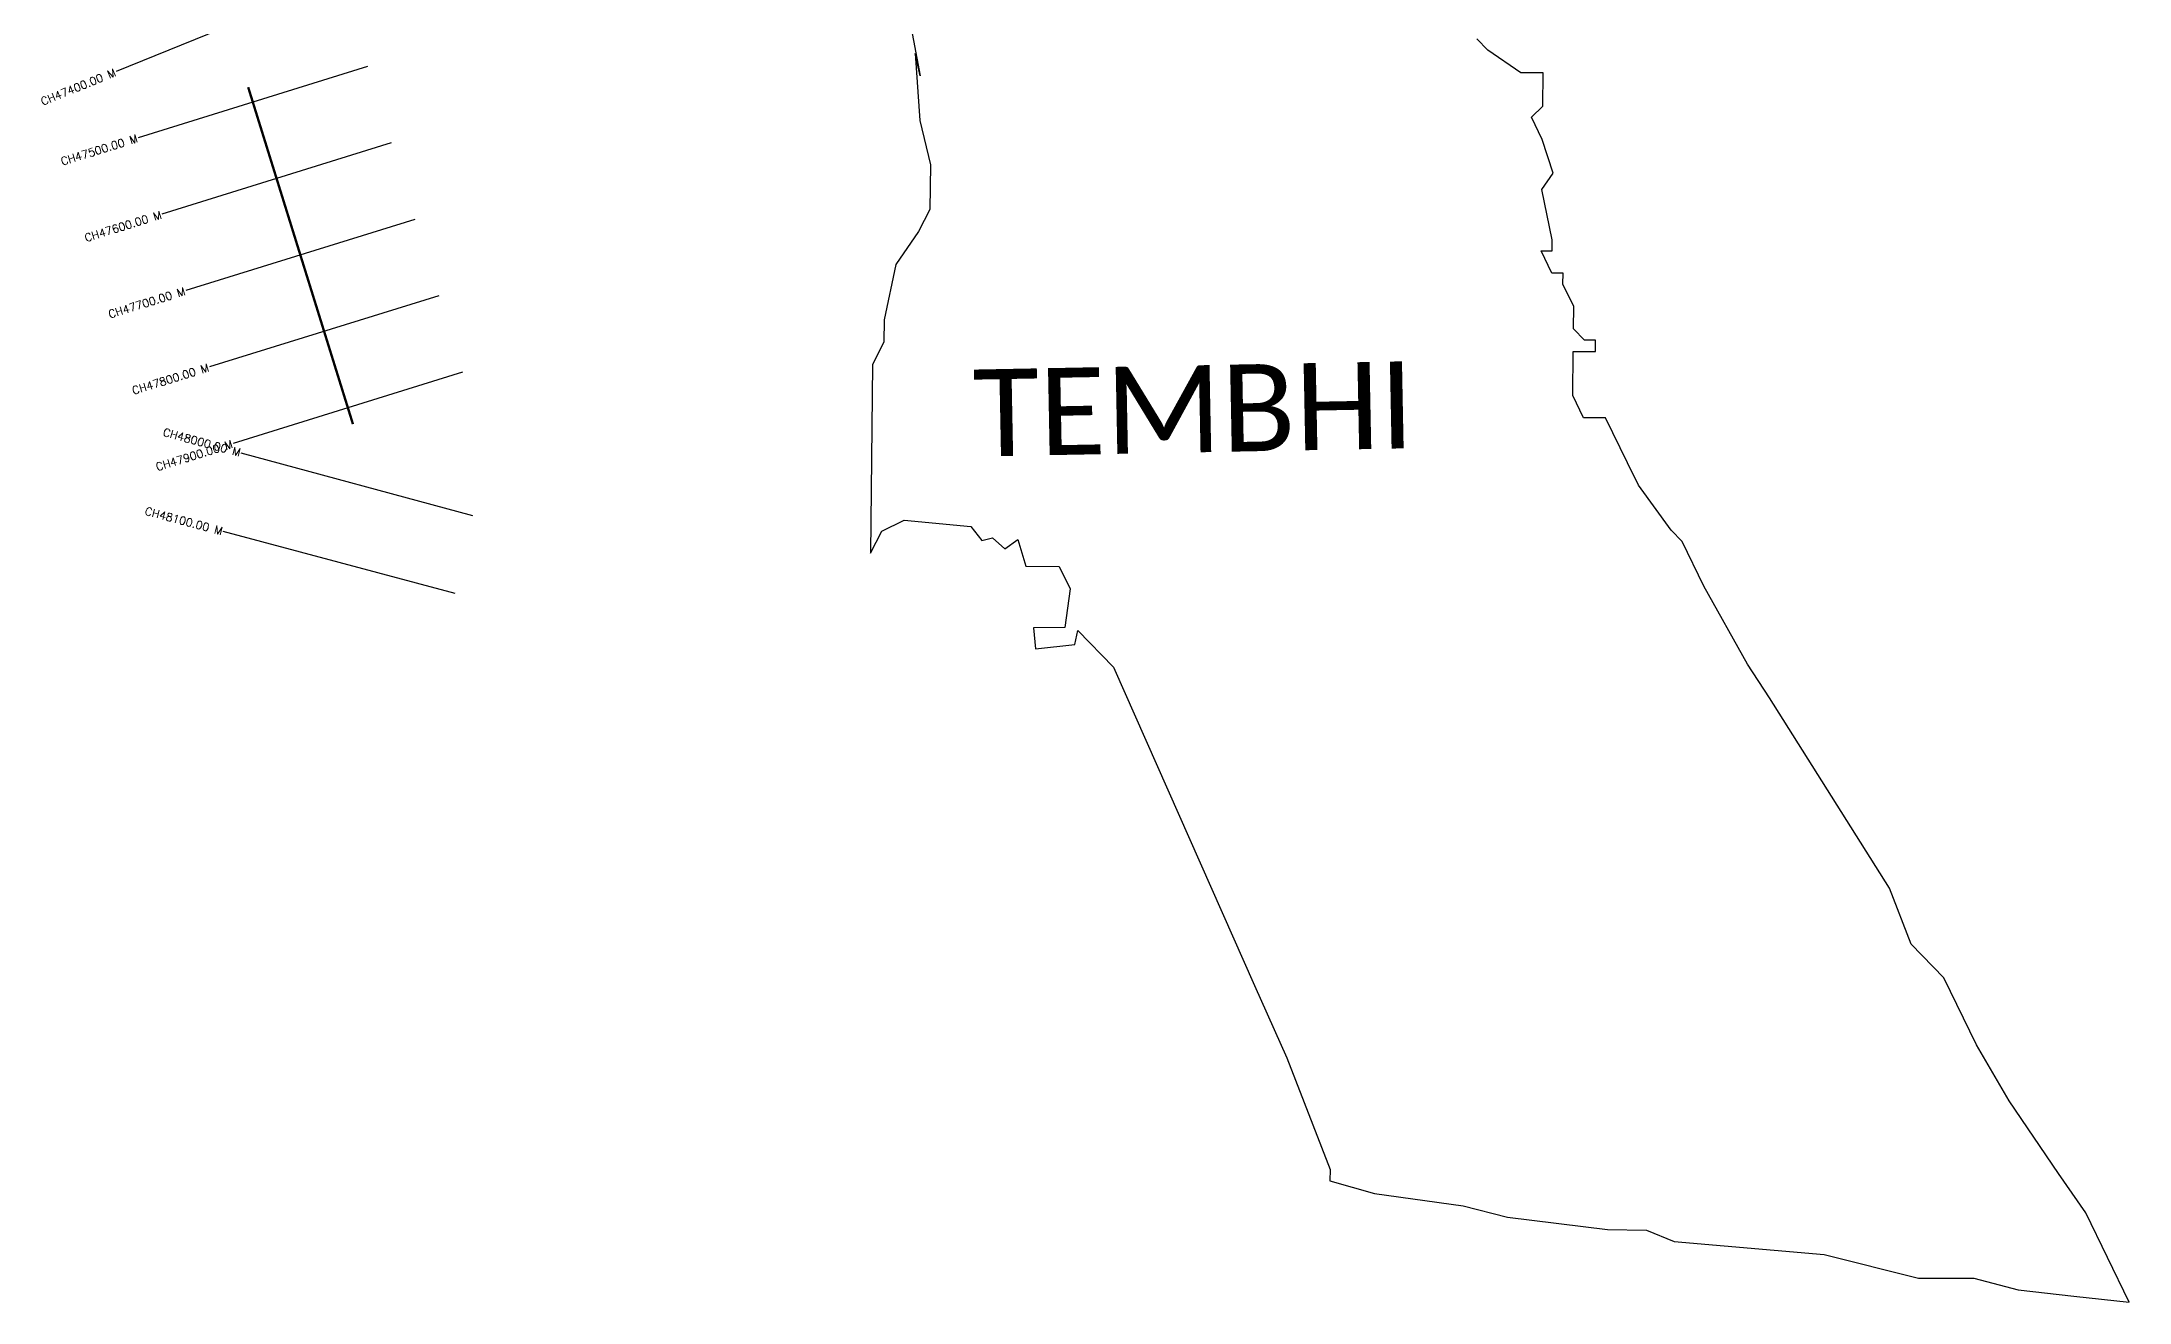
# Model space of a CAD drawing. Header units: metres. Extents: x 256997 to 260083, y 2188872 to 2192119.
# Drawn here: x 257474 to 260083, y 2188872 to 2190447 of the extents above; entities that cross this region are included whole.
import ezdxf
from ezdxf.enums import TextEntityAlignment as Align

# ---------------------------------------------------------------- set-up
doc = ezdxf.new("R2010")
doc.units = ezdxf.units.M
for name, color, linetype in [('CS', 134, 'Continuous'), ('CSMark', 6, 'Continuous'), ('NATURALLY PROTECTED', 3, 'Continuous'), ('village', 3, 'Continuous'), ('VILLAGE NAME', 250, 'Continuous')]:
    doc.layers.add(name, color=color, linetype=linetype)
doc.styles.get("Standard").update_dxf_attribs({"font": 'simplex.shx'})

msp = doc.modelspace()

# ---------------------------------------------------------------- linework, layer by layer
at = {"layer": 'CS'}
for p, q in [((257845, 2190522.6), (257567.1, 2190409.7)), ((257881.2, 2190416), (257594.7, 2190326.9)), ((257910.9, 2190320.5), (257624.4, 2190231.4)), ((257940.6, 2190225), (257654.1, 2190135.9)), ((257970.3, 2190129.5), (257683.8, 2190040.5)), ((258000, 2190034), (257713.5, 2189945)), ((258013.1, 2189854.4), (257723.6, 2189933)), ((257990.9, 2189757.6), (257701, 2189834.9))]:
    msp.add_line(p, q, dxfattribs=at)
at = {"layer": 'NATURALLY PROTECTED', "color": 2, "const_width": 3, "flags": 128}
msp.add_lwpolyline([(257732.2, 2190390.1), (257863.1, 2189969.1)], dxfattribs=at)
at = {"layer": 'village', "color": 3}
msp.add_lwpolyline([(258552.4, 2190508.6), (258572, 2190404.3), (258565.4, 2190432.1), (258571.3, 2190348.7), (258584.6, 2190293), (258584, 2190237.4), (258569.7, 2190209.9), (258541.5, 2190168.5), (258526.8, 2190099.3), (258526.5, 2190071.5), (258512.3, 2190043.8), (258509.6, 2189807.8), (258523.8, 2189835.4), (258551.7, 2189849), (258635, 2189841.1), (258649.1, 2189823.8), (258662.4, 2189827), (258677.7, 2189813.3), (258693.9, 2189825.1), (258703.8, 2189791.7), (258745.5, 2189791.2), (258759.1, 2189763.3), (258752.6, 2189714.8), (258713.6, 2189714.3), (258716.1, 2189688.1), (258765.2, 2189693.8), (258768.9, 2189711.2), (258813.5, 2189665.4), (258989.4, 2189267.6), (259030.1, 2189176.9), (259084, 2189037.4), (259083.8, 2189023.5), (259139.6, 2189007.5), (259250.5, 2188992.3), (259305.9, 2188977.8), (259430.8, 2188962.5), (259479.4, 2188961.9), (259514, 2188947.6), (259701.2, 2188931.5), (259819.1, 2188901.6), (259888.5, 2188901.6), (259943.9, 2188887.1), (260013.2, 2188879.4), (260082.6, 2188871.6), (260028.3, 2188983.4), (259994.2, 2189032.4), (259932.7, 2189123.4), (259891.8, 2189193.3), (259851.1, 2189277.1), (259809.9, 2189319.2), (259783, 2189389), (259632.9, 2189626.9), (259605.6, 2189668.9), (259551.1, 2189766.7), (259524, 2189822.6), (259510.3, 2189836.7), (259469.2, 2189892.7), (259455.7, 2189920.6), (259428, 2189976.8), (259400.7, 2189976.8), (259387.2, 2190004.7), (259387.8, 2190060), (259415.6, 2190060), (259415.8, 2190073.9), (259401.9, 2190074), (259388.1, 2190088.1), (259388.5, 2190115.9), (259374.9, 2190143.8), (259375.1, 2190157.7), (259361.2, 2190157.8), (259347.6, 2190185.8), (259361.5, 2190185.6), (259361.6, 2190199.5), (259348.5, 2190262.2), (259362.6, 2190282.9), (259349.2, 2190324.7), (259335.6, 2190352.6), (259349.7, 2190366.4), (259350.2, 2190408), (259322.4, 2190408.3), (259281, 2190436.6), (259267.3, 2190450.6)], dxfattribs=at)

# ---------------------------------------------------------------- texts
at = {"layer": 'CSMark'}
for s, rotation, p in [('CH47400.00 M', 22.1138, (257566.2, 2190409.3)), ('CH47500.00 M', 17.2708, (257593.8, 2190326.6)), ('CH47600.00 M', 17.2708, (257623.5, 2190231.1)), ('CH47700.00 M', 17.2708, (257653.2, 2190135.6)), ('CH47800.00 M', 17.2708, (257682.8, 2190040.2)), ('CH47900.00 M', 17.2708, (257712.5, 2189944.7)), ('CH48000.00 M', 344.8058, (257722.6, 2189933.3)), ('CH48100.00 M', 345.061, (257700, 2189835.2))]:
    msp.add_text(s, height=10, rotation=rotation, dxfattribs=at).set_placement(p, align=Align.MIDDLE_RIGHT)
at = {"layer": 'VILLAGE NAME', "insert": (258637, 2190037.2), "char_height": 108.748, "attachment_point": 1, "rotation": 1.1028}
msp.add_mtext_dynamic_manual_height_columns('{\\fCalibri|b0|i0|c0|p34;TEMBHI}', width=726.929, gutter_width=543.7, heights=[0], dxfattribs=at)

doc.saveas('drawing.dxf')
